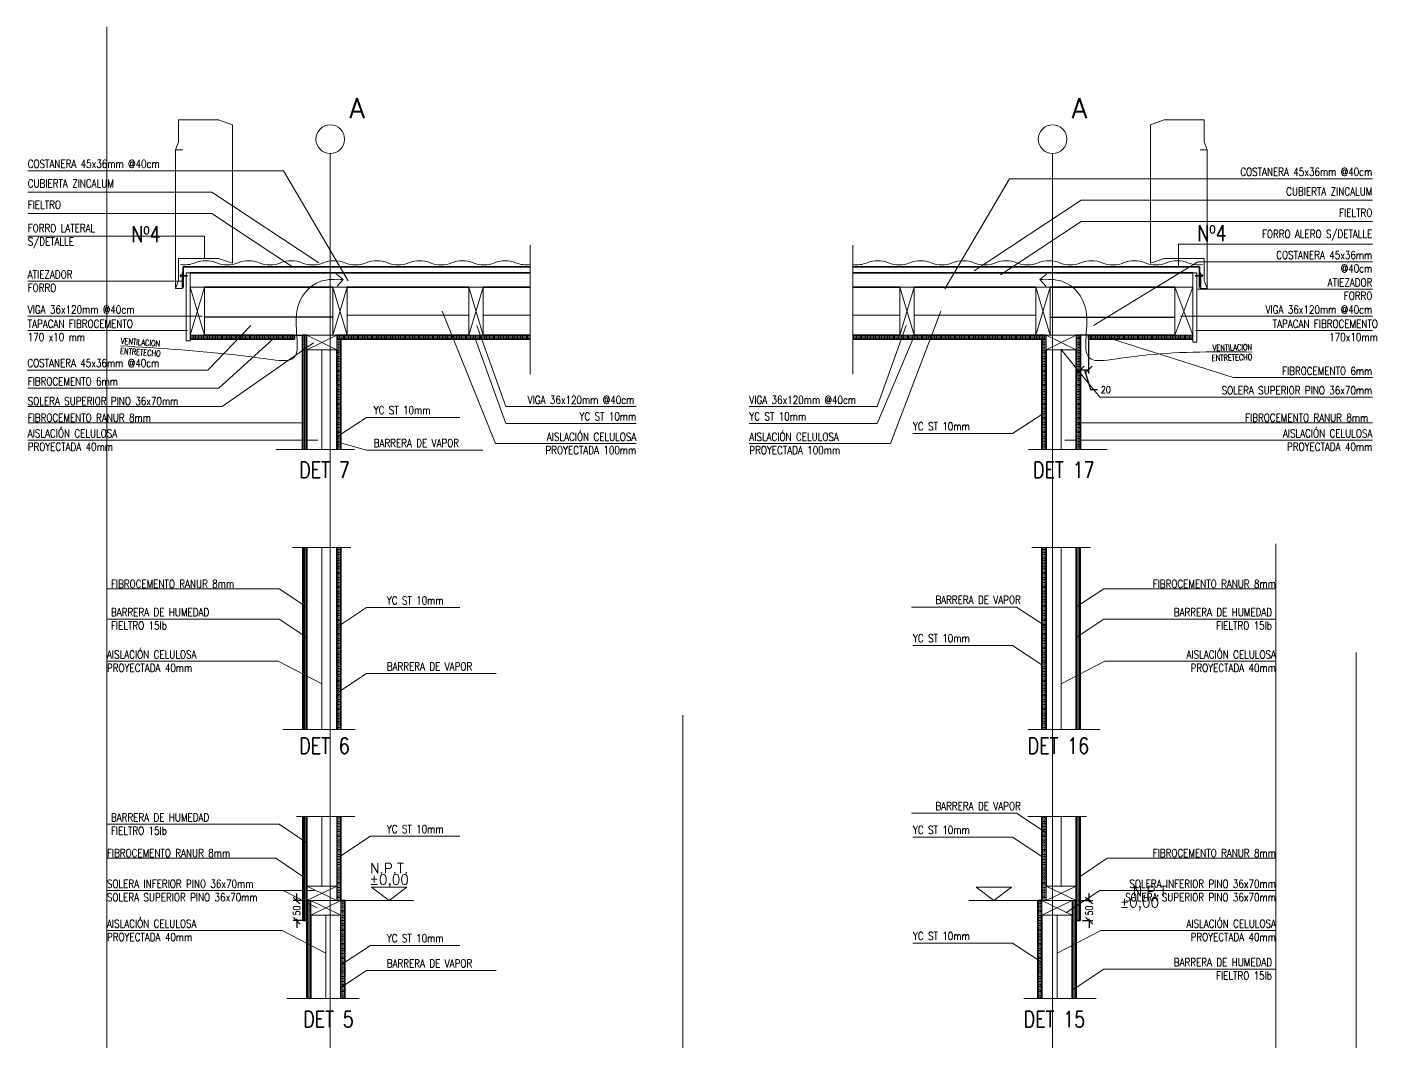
# Model space of a CAD drawing. Header units: metres. Extents: x -2 to 612, y -64 to 156.
# Drawn here: x 511.934 to 515.307, y 9.96 to 12.494 of the extents above; entities that cross this region are included whole.
import ezdxf
from ezdxf.enums import TextEntityAlignment as Align

# ---------------------------------------------------------------- set-up
doc = ezdxf.new("R2010")
doc.units = ezdxf.units.M
doc.header["$LTSCALE"] = 5
doc.header["$MEASUREMENT"] = 0
doc.linetypes.add('HIDDEN', pattern=[0.375, 0.25, -0.125])
doc.layers.get('0').update_dxf_attribs({"color": 30})
doc.layers.get('DEFPOINTS').update_dxf_attribs({"color": 210})
doc.layers.add('_AUX', color=210, linetype='Continuous', lineweight=18, plot=False)
for name, color, linetype, lineweight in [('A-ANNO-DIMS', 3, 'Continuous', 18), ('A-ANNO-SYMB', 3, 'Continuous', 18), ('A-ANNO-TEXT', 3, 'Continuous', 18), ('A-DETL-PATT', 8, 'Continuous', 18), ('A-ELEV-IDEN', 3, 'Continuous', 18), ('A-ELEV-MBE1', 7, 'Continuous', 35), ('A-ELEV-MBE2', 4, 'Continuous', 25), ('A-WALL-PATT', 8, 'Continuous', 18), ('A-WALL-STUD', 3, 'Continuous', 18)]:
    doc.layers.add(name, color=color, linetype=linetype, lineweight=lineweight)
doc.styles.add('E-ROMANS', font='romans.shx', dxfattribs={"width": 0.8})
doc.linetypes.add('BATTING', pattern='A,0.0001,-0.1,[134,ltypeshp.shx,S=0.1,R=0,X=-0.1,Y=0],-0.2,[134,ltypeshp.shx,S=0.1,R=180,X=0.1,Y=0],-0.1', length=0.4001)
doc.dimstyles.new('E-0010_TICK_18', dxfattribs={"dimscale": 0.001, "dimtxt": 18, "dimasz": 18, "dimexe": 9, "dimexo": 6, "dimgap": 9, "dimtad": 0, "dimdec": 0, "dimlfac": 1000, "dimzin": 0, "dimdsep": 46, "dimtxsty": 'E-ROMANS', "dimblk": 'OBLIQUE', "dimcen": 9, "dimclrd": 256, "dimclre": 256, "dimclrt": 256, "dimadec": 0, "dimazin": 0, "dimtfac": 1, "dimtdec": 0, "dimtmove": 1, "dimatfit": 3, "dimldrblk": 'OPEN90', "dimfxl": 1, "dimtfill": 1, "dimtolj": 1, "dimtzin": 0, "dimarcsym": 0})
pattern_1 = [(90, (-2e-13, 0), (-0.003175, 7e-19), [])]
pattern_2 = [(0, (-2e-13, 0), (0, 0.00635), []), (0, (-2e-13, 0.003175), (0, 0.00635), [0.003175, -0.0015875])]
pattern_3 = [(0, (2.196375, 0), (0, 0.00635), []), (0, (2.196375, 0.003175), (0, 0.00635), [0.003175, -0.0015875])]
pattern_4 = [(180, (1024.991518, -1e-14), (0, 0.00635), []), (180, (1024.991518, 0.003175), (0, 0.00635), [0.003175, -0.0015875])]

# ---------------------------------------------------------------- blocks, each defined once
blk = doc.blocks.new('_Oblique')
at = {"color": 0, "linetype": 'ByBlock', "lineweight": -2}
blk.add_line((-0.5, -0.5), (0.5, 0.5), dxfattribs=at)
blk = doc.blocks.new('*D1100')
at = {"layer": 'A-ANNO-DIMS', "lineweight": -2, "transparency": 16777216}
for p, q in [((514.5658, 11.718), (514.5658, 11.6287)), ((514.5858, 11.718), (514.5858, 11.6287)), ((514.5658, 11.6377), (514.5858, 11.6377)), ((514.5758, 11.6377), (514.5906, 11.5882)), ((514.5906, 11.5882), (514.6086, 11.5882))]:
    blk.add_line(p, q, dxfattribs=at)
at = {"layer": 'DEFPOINTS', "color": 0, "transparency": 16777216}
for p in [(514.5658, 11.724), (514.5858, 11.724), (514.5858, 11.6377)]:
    blk.add_point(p, dxfattribs=at)
at = {"layer": 'A-ANNO-DIMS', "lineweight": -2, "transparency": 16777216, "xscale": 0.018, "yscale": 0.018, "zscale": 0.018, "rotation": 180}
blk.add_blockref('_Oblique', (514.5658, 11.6377), dxfattribs=at)
at = {"layer": 'A-ANNO-DIMS', "lineweight": -2, "transparency": 16777216, "xscale": 0.018, "yscale": 0.018, "zscale": 0.018}
blk.add_blockref('_Oblique', (514.5858, 11.6377), dxfattribs=at)
at = {"layer": 'A-ANNO-DIMS', "transparency": 16777216, "insert": (514.6293, 11.5882), "char_height": 0.018, "attachment_point": 5, "style": 'E-ROMANS', "bg_fill": 3, "box_fill_scale": 1.25, "bg_fill_color": 256, "bg_fill_true_color": 13158600, "bg_fill_transparency": 0}
blk.add_mtext('\\A1;20', dxfattribs=at)
blk = doc.blocks.new('_Open90')
at = {"color": 0, "linetype": 'ByBlock', "lineweight": -2}
for p, q in [((0, 0), (-1, 0)), ((-0.5, 0.5), (0, 0)), ((0, 0), (-0.5, -0.5))]:
    blk.add_line(p, q, dxfattribs=at)
blk = doc.blocks.new('*D1115')
at = {"layer": 'A-ANNO-DIMS', "lineweight": -2, "transparency": 16777216}
for p, q in [((512.6077, 10.3113), (512.6077, 10.3293)), ((512.6271, 10.3113), (512.5987, 10.3113)), ((512.6077, 10.3113), (512.6077, 10.307)), ((512.6271, 10.2613), (512.5987, 10.2613)), ((512.6077, 10.2613), (512.6077, 10.2656)), ((512.6077, 10.2613), (512.6077, 10.2433))]:
    blk.add_line(p, q, dxfattribs=at)
at = {"layer": 'A-ANNO-DIMS', "lineweight": -2, "transparency": 16777216, "xscale": 0.018, "yscale": 0.018, "zscale": 0.018}
for p, rotation in [((512.6077, 10.3113), 270), ((512.6077, 10.2613), 90)]:
    blk.add_blockref('_Oblique', p, dxfattribs=dict(at, rotation=rotation))
at = {"layer": 'A-ANNO-DIMS', "transparency": 16777216, "insert": (512.6077, 10.2863), "char_height": 0.018, "attachment_point": 5, "rotation": 90, "style": 'E-ROMANS', "bg_fill": 3, "box_fill_scale": 1.25, "bg_fill_color": 256, "bg_fill_true_color": 13158600, "bg_fill_transparency": 0}
blk.add_mtext('\\A1;50', dxfattribs=at)
at = {"layer": 'DEFPOINTS', "color": 0, "transparency": 16777216}
for p in [(512.6331, 10.3113), (512.6077, 10.2613), (512.6331, 10.2613)]:
    blk.add_point(p, dxfattribs=at)
blk = doc.blocks.new('*D1117')
at = {"layer": 'A-ANNO-DIMS', "lineweight": -2, "transparency": 16777216}
for p, q in [((514.5877, 10.3113), (514.5877, 10.3293)), ((514.5608, 10.3113), (514.5967, 10.3113)), ((514.5877, 10.3113), (514.5877, 10.307)), ((514.5708, 10.2613), (514.5967, 10.2613)), ((514.5877, 10.2613), (514.5877, 10.2656)), ((514.5877, 10.2613), (514.5877, 10.2433))]:
    blk.add_line(p, q, dxfattribs=at)
at = {"layer": 'DEFPOINTS', "color": 0, "transparency": 16777216}
blk.add_point((514.5548, 10.3113), dxfattribs=at)
at = {"layer": 'A-ANNO-DIMS', "lineweight": -2, "transparency": 16777216, "xscale": 0.018, "yscale": 0.018, "zscale": 0.018}
for p, rotation in [((514.5877, 10.3113), 270), ((514.5877, 10.2613), 90)]:
    blk.add_blockref('_Oblique', p, dxfattribs=dict(at, rotation=rotation))
at = {"layer": 'A-ANNO-DIMS', "transparency": 16777216, "insert": (514.5877, 10.2863), "char_height": 0.018, "attachment_point": 5, "rotation": 90, "style": 'E-ROMANS', "bg_fill": 3, "box_fill_scale": 1.25, "bg_fill_color": 256, "bg_fill_true_color": 13158600, "bg_fill_transparency": 0}
blk.add_mtext('\\A1;50', dxfattribs=at)
at = {"layer": 'DEFPOINTS', "color": 0, "transparency": 16777216}
for p in [(514.5877, 10.3113), (514.5648, 10.2613)]:
    blk.add_point(p, dxfattribs=at)

msp = doc.modelspace()

# ---------------------------------------------------------------- hatches: boundary and pattern name
at = {"layer": 'A-DETL-PATT'}
h = msp.add_hatch(dxfattribs=at)
h.set_pattern_fill('BRASS', color=256, scale=0.001, angle=90, style=0)
h.set_pattern_definition([(90, (1024.991518, -1e-14), (0.00635, 1e-17), []), (90, (1024.994693, -1e-14), (0.00635, 1e-17), [0.003175, -0.0015875])])
h.paths.add_polyline_path([(512.60211, 11.714), (512.34116, 11.714), (512.34116, 11.724), (512.60211, 11.724)])
h = msp.add_hatch(dxfattribs=at)
h.set_pattern_fill('ANSI31', color=256, scale=0.001, angle=45, style=0)
h.set_pattern_definition(pattern_1)
h.paths.add_polyline_path([(512.62211, 11.724), (512.63311, 11.724), (512.63311, 11.674), (512.63311, 11.63566), (512.62211, 11.62338)])
h.paths.add_polyline_path([(512.62211, 11.62338), (512.63311, 11.63566), (512.63311, 11.624), (512.63311, 11.46216), (512.62211, 11.46216)])
h.paths.add_polyline_path([(512.62211, 11.46216), (512.63311, 11.46216), (512.63311, 11.439), (512.62211, 11.439)])
h = msp.add_hatch(dxfattribs=at)
h.set_pattern_fill('BRASS', color=256, scale=0.001, angle=90, style=0)
h.set_pattern_definition([(90, (1024.991518, -1e-14), (0.00635, 4e-19), []), (90, (1024.994693, -1e-14), (0.00635, 4e-19), [0.003175, -0.0015875])])
h.paths.add_polyline_path([(512.70811, 11.719), (512.70811, 11.724), (513.06737, 11.724), (513.07094, 11.714), (512.70811, 11.714)])
h.paths.add_polyline_path([(513.06737, 11.724), (513.08251, 11.724), (513.08608, 11.714), (513.07094, 11.714)])
h.paths.add_polyline_path([(513.08251, 11.724), (513.19061, 11.724), (513.19061, 11.714), (513.08608, 11.714)])
h = msp.add_hatch(dxfattribs=at)
h.set_pattern_fill('BRASS', color=256, scale=0.001, style=0)
h.set_pattern_definition(pattern_4)
h.paths.add_polyline_path([(512.70811, 11.624), (512.70811, 11.674), (512.70811, 11.714), (512.71811, 11.714), (512.71811, 11.439), (512.70811, 11.439)])
h = msp.add_hatch(dxfattribs=at)
h.set_pattern_fill('BRASS', color=256, scale=0.001, angle=90, style=0)
h.set_pattern_definition([(90, (2.196375, 0), (-0.00635, 4e-19), []), (90, (2.1932, 0), (-0.00635, 4e-19), [0.003175, -0.0015875])])
h.paths.add_polyline_path([(514.47978, 11.719), (514.47978, 11.724), (514.12052, 11.724), (514.11695, 11.714), (514.47978, 11.714)])
h.paths.add_polyline_path([(514.12052, 11.724), (514.10538, 11.724), (514.10182, 11.714), (514.11695, 11.714)])
h.paths.add_polyline_path([(514.10538, 11.724), (513.99728, 11.724), (513.99728, 11.714), (514.10182, 11.714)])
h = msp.add_hatch(dxfattribs=at)
h.set_pattern_fill('BRASS', color=256, scale=0.001, style=0)
h.set_pattern_definition(pattern_3)
h.paths.add_polyline_path([(514.47978, 11.624), (514.47978, 11.674), (514.47978, 11.714), (514.46978, 11.714), (514.46978, 11.439), (514.47978, 11.439)])
h = msp.add_hatch(dxfattribs=at)
h.set_pattern_fill('BRASS', color=256, scale=0.001, style=0)
h.set_pattern_definition([(360, (2.196375, 0), (1e-17, 0.00635), []), (360, (2.196375, 0.003175), (1e-17, 0.00635), [0.003175, -0.0015875])])
h.paths.add_polyline_path([(514.56578, 11.724), (514.55478, 11.724), (514.55478, 11.674), (514.55478, 11.63566), (514.56578, 11.62338)])
h.paths.add_polyline_path([(514.56578, 11.62338), (514.55478, 11.63566), (514.55478, 11.624), (514.55478, 11.46216), (514.56578, 11.46216)])
h.paths.add_polyline_path([(514.56578, 11.46216), (514.55478, 11.46216), (514.55478, 11.439), (514.56578, 11.439)])
h = msp.add_hatch(dxfattribs=at)
h.set_pattern_fill('BRASS', color=256, scale=0.001, angle=90, style=0)
h.set_pattern_definition([(90, (2.196375, 0), (-0.00635, 1e-17), []), (90, (2.1932, 0), (-0.00635, 1e-17), [0.003175, -0.0015875])])
h.paths.add_polyline_path([(514.58578, 11.714), (514.84673, 11.714), (514.84673, 11.724), (514.58578, 11.724)])
h = msp.add_hatch(dxfattribs=at)
h.set_pattern_fill('ANSI31', color=256, scale=0.001, angle=45, style=0)
h.set_pattern_definition(pattern_1)
h.paths.add_polyline_path([(512.62311, 11.19388), (512.63311, 11.19388), (512.63311, 10.73888), (512.62311, 10.73888)])
h = msp.add_hatch(dxfattribs=at)
h.set_pattern_fill('BRASS', color=256, scale=0.001, style=0)
h.set_pattern_definition(pattern_4)
h.paths.add_polyline_path([(512.70811, 11.19388), (512.71811, 11.19388), (512.71811, 10.73888), (512.70811, 10.73888)])
h = msp.add_hatch(dxfattribs=at)
h.set_pattern_fill('BRASS', color=256, scale=0.001, style=0)
h.set_pattern_definition(pattern_3)
h.paths.add_polyline_path([(514.47978, 11.19388), (514.46978, 11.19388), (514.46978, 10.73888), (514.47978, 10.73888)])
h = msp.add_hatch(dxfattribs=at)
h.set_pattern_fill('ANSI31', color=256, scale=0.001, angle=45, style=0)
h.set_pattern_definition(pattern_1)
h.paths.add_polyline_path([(514.56478, 11.19388), (514.55478, 11.19388), (514.55478, 10.73888), (514.56478, 10.73888)])
h = msp.add_hatch(dxfattribs=at)
h.set_pattern_fill('ANSI31', color=256, scale=0.001, angle=45, style=0)
h.set_pattern_definition(pattern_1)
h.paths.add_polyline_path([(512.63311, 10.3113), (512.64311, 10.3113), (512.64311, 10.2613), (512.64311, 10.0663), (512.63311, 10.0663)])
h.paths.add_polyline_path([(512.62311, 10.5213), (512.63311, 10.5213), (512.63311, 10.2613), (512.62311, 10.2613)])
h = msp.add_hatch(dxfattribs=at)
h.set_pattern_fill('BRASS', color=256, scale=0.001, style=0)
h.set_pattern_definition(pattern_2)
h.paths.add_polyline_path([(512.71811, 10.5213), (512.70811, 10.5213), (512.70811, 10.3473), (512.70811, 10.3473), (512.70811, 10.3113), (512.71811, 10.3113)])
h = msp.add_hatch(dxfattribs=at)
h.set_pattern_fill('BRASS', color=256, scale=0.001, style=0)
h.set_pattern_definition(pattern_2)
h.paths.add_polyline_path([(514.47978, 10.5213), (514.46978, 10.5213), (514.46978, 10.3113), (514.47978, 10.3113), (514.47978, 10.3473)])
h = msp.add_hatch(dxfattribs=at)
h.set_pattern_fill('ANSI31', color=256, scale=0.001, angle=45, style=0)
h.set_pattern_definition(pattern_1)
h.paths.add_polyline_path([(514.56478, 10.5213), (514.55478, 10.5213), (514.55478, 10.2613), (514.56478, 10.2613)])
h = msp.add_hatch(dxfattribs=at)
h.set_pattern_fill('BRASS', color=256, scale=0.001, style=0)
h.set_pattern_definition(pattern_2)
h.paths.add_polyline_path([(512.72811, 10.3113), (512.71811, 10.3113), (512.71811, 10.2753), (512.71811, 10.0663), (512.72811, 10.0663)])
h = msp.add_hatch(dxfattribs=at)
h.set_pattern_fill('BRASS', color=256, scale=0.001, style=0)
h.set_pattern_definition(pattern_2)
h.paths.add_polyline_path([(514.46978, 10.2753), (514.46978, 10.3113), (514.45978, 10.3113), (514.45978, 10.0663), (514.46978, 10.0663)])
h = msp.add_hatch(dxfattribs=at)
h.set_pattern_fill('ANSI31', color=256, scale=0.001, angle=45, style=0)
h.set_pattern_definition(pattern_1)
h.paths.add_polyline_path([(514.55478, 10.3113), (514.54478, 10.3113), (514.54478, 10.2753), (514.54478, 10.0663), (514.55478, 10.0663)])

# ---------------------------------------------------------------- linework, layer by layer
at = {"layer": '_AUX'}
for p, q in [((512.75352, 10.73888), (512.5729, 10.73888)), ((514.43437, 10.73888), (514.61499, 10.73888)), ((512.76352, 10.0663), (512.5829, 10.0663)), ((514.42437, 10.0663), (514.60499, 10.0663))]:
    msp.add_line(p, q, dxfattribs=at)
for points in [[(512.13359, 7.01309), (512.13359, 12.49443)], [(513.19061, 11.62677), (513.19061, 11.94902)], [(513.99728, 11.62677), (513.99728, 11.94902)], [(512.75183, 11.439), (512.55518, 11.439)], [(514.43607, 11.439), (514.63271, 11.439)], [(515.05431, 7.0565), (515.05431, 11.20285)], [(512.74315, 11.19388), (512.59721, 11.19388)], [(514.44474, 11.19388), (514.59068, 11.19388)], [(515.25431, 7.0565), (515.25431, 10.93098)], [(512.75315, 10.5213), (512.60721, 10.5213)], [(512.70811, 10.3473), (512.70811, 10.5213)], [(514.43474, 10.5213), (514.58068, 10.5213)]]:
    msp.add_lwpolyline(points, dxfattribs=at)
at = {"layer": 'A-ANNO-SYMB', "ltscale": 10}
for p, q in [((512.6916, 12.17834), (512.6916, 7.18016)), ((514.49627, 12.17834), (514.49627, 7.18016)), ((513.57273, 10.77442), (513.57273, 7.18016))]:
    msp.add_line(p, q, dxfattribs=at)
at = {"layer": 'A-ANNO-SYMB'}
for points in [[(512.44732, 12.25013), (512.44732, 12.25013), (512.41266, 12.2625), (512.31266, 12.2625), (512.31266, 12.2075), (512.30515, 12.1875), (512.32266, 12.1875)], [(514.74057, 12.25013), (514.74057, 12.25013), (514.77523, 12.2625), (514.87523, 12.2625), (514.87523, 12.2075), (514.88274, 12.1875), (514.86523, 12.1875)], [(512.44732, 11.90396), (512.44732, 11.90396), (512.41266, 11.91632), (512.31266, 11.91632), (512.31266, 11.86132), (512.30515, 11.84132), (512.32266, 11.84132)], [(514.74057, 11.90396), (514.74057, 11.90396), (514.77523, 11.91632), (514.87523, 11.91632), (514.87523, 11.86132), (514.88274, 11.84132), (514.86523, 11.84132)], [(512.32161, 11.88), (512.32161, 11.84362)], [(512.34116, 11.71001), (512.34116, 11.88), (512.33117, 11.88), (512.33117, 11.71001), (512.34116, 11.71001)], [(514.84673, 11.707), (514.84673, 11.88), (514.85673, 11.88), (514.85673, 11.707), (514.84673, 11.707)], [(514.86628, 11.88), (514.86628, 11.84362)], [(512.32266, 11.84132), (512.32266, 11.85384)], [(512.37716, 11.844), (512.34116, 11.724)], [(512.37716, 11.724), (512.34116, 11.844)], [(512.73361, 11.844), (512.69761, 11.724)], [(512.73361, 11.724), (512.69761, 11.844)], [(513.07361, 11.844), (513.03761, 11.724)], [(513.07361, 11.724), (513.03761, 11.844)], [(514.15028, 11.724), (514.15028, 11.844), (514.11428, 11.844), (514.11428, 11.724), (514.15028, 11.724)], [(514.11428, 11.724), (514.15028, 11.844)], [(514.11428, 11.844), (514.15028, 11.724)], [(514.49028, 11.724), (514.49028, 11.844), (514.45428, 11.844), (514.45428, 11.724), (514.49028, 11.724)], [(514.45428, 11.724), (514.49028, 11.844)], [(514.45428, 11.844), (514.49028, 11.724)], [(514.84672, 11.724), (514.84672, 11.844), (514.80172, 11.844), (514.80172, 11.724), (514.84673, 11.724)], [(514.80172, 11.724), (514.84672, 11.844)], [(514.80172, 11.844), (514.84672, 11.724)], [(514.86523, 11.84132), (514.86523, 11.85384)], [(512.88266, 10.34527), (512.79464, 10.34527)], [(512.88266, 10.34527), (512.83865, 10.3113), (512.79464, 10.34527)], [(514.30523, 10.34527), (514.39325, 10.34527)], [(514.30523, 10.34527), (514.34924, 10.3113), (514.39325, 10.34527)]]:
    msp.add_lwpolyline(points, dxfattribs=at)
for points in [[(512.34116, 11.844), (512.37716, 11.844), (512.37716, 11.724), (512.34116, 11.724)], [(512.69761, 11.844), (512.73361, 11.844), (512.73361, 11.724), (512.69761, 11.724)], [(513.03761, 11.844), (513.07361, 11.844), (513.07361, 11.724), (513.03761, 11.724)]]:
    msp.add_lwpolyline(points, close=True, dxfattribs=at)
for centre in [(512.6916, 12.2141), (514.49627, 12.2141)]:
    msp.add_circle(centre, 0.03576, dxfattribs=at)
for centre, start, end in [((512.38053, 11.83696), 68.58135, 111.41865), ((512.48738, 11.83696), 68.58135, 111.41865), ((512.59423, 11.83696), 68.58135, 111.41865), ((512.70108, 11.83696), 68.58135, 111.41865), ((512.80792, 11.83696), 68.58135, 111.41865), ((512.91477, 11.83696), 68.58135, 111.41865), ((513.02162, 11.83696), 68.58135, 111.41865), ((513.12847, 11.83696), 68.58135, 111.41865), ((514.05942, 11.83696), 68.58135, 111.41865), ((514.16627, 11.83696), 68.58135, 111.41865), ((514.27312, 11.83696), 68.58135, 111.41865), ((514.37997, 11.83696), 68.58135, 111.41865), ((514.48682, 11.83696), 68.58135, 111.41865), ((514.59367, 11.83696), 68.58135, 111.41865), ((514.70051, 11.83696), 68.58135, 111.41865), ((514.80736, 11.83696), 68.58135, 111.41865), ((512.32711, 11.97315), 262.14217, 291.41865), ((512.43395, 11.97315), 248.58135, 291.41865), ((512.5408, 11.97315), 248.58135, 291.41865), ((512.64765, 11.97315), 248.58135, 291.41865), ((512.7545, 11.97315), 248.58135, 291.41865), ((512.86135, 11.97315), 248.58135, 291.41865), ((512.9682, 11.97315), 248.58135, 291.41865), ((513.07505, 11.97315), 248.58135, 291.41865), ((513.18189, 11.97315), 248.58135, 276.84276), ((514.006, 11.97315), 263.15724, 291.41865), ((514.11285, 11.97315), 248.58135, 291.41865), ((514.2197, 11.97315), 248.58135, 291.41865), ((514.32654, 11.97315), 248.58135, 291.41865), ((514.43339, 11.97315), 248.58135, 291.41865), ((514.54024, 11.97315), 248.58135, 291.41865), ((514.64709, 11.97315), 248.58135, 291.41865), ((514.75394, 11.97315), 248.58135, 291.41865), ((514.86079, 11.97315), 248.58135, 277.85783)]:
    msp.add_arc(centre, 0.07315, start, end, dxfattribs=at)
at = {"layer": 'A-ANNO-TEXT'}
for p, q in [((512.57506, 12.13459), (512.73587, 11.86022)), ((514.38821, 12.11459), (514.2274, 11.84022)), ((512.39582, 12.08132), (512.66261, 11.90474)), ((514.56745, 12.06132), (514.30066, 11.88474)), ((512.39582, 12.02806), (512.59685, 11.895)), ((514.56745, 12.00806), (514.36643, 11.875)), ((513.10461, 11.45361), (512.97076, 11.78464)), ((514.09116, 11.45361), (514.21714, 11.78464)), ((513.12989, 11.54621), (513.0578, 11.74828)), ((514.05801, 11.54621), (514.1301, 11.74828)), ((512.41289, 11.59225), (512.548, 11.714)), ((512.42176, 11.5462), (512.64955, 11.70549)), ((513.12989, 11.50352), (513.05394, 11.71639)), ((514.05801, 11.50352), (514.14822, 11.71639)), ((514.9478, 11.61831), (514.64593, 11.714)), ((514.61403, 11.56951), (514.51651, 11.68932)), ((512.78201, 11.51893), (512.71221, 11.47289)), ((514.39589, 11.47858), (514.46978, 11.52625)), ((512.78201, 11.4368), (512.70811, 11.45766)), ((512.56357, 11.09031), (512.63337, 11.04427)), ((514.62432, 11.09031), (514.55452, 11.04427)), ((512.78201, 11.04341), (512.71221, 10.99737)), ((514.40589, 11.04495), (514.47978, 10.99621)), ((512.56357, 11.01466), (512.63337, 10.96862)), ((514.62458, 11.01466), (514.55478, 10.96862)), ((514.39589, 10.94912), (514.46978, 10.90038)), ((512.56114, 10.90957), (512.67061, 10.85327)), ((514.62675, 10.90957), (514.51728, 10.85327)), ((512.78201, 10.87853), (512.70811, 10.82979)), ((514.40589, 10.52964), (514.47978, 10.4809)), ((512.56357, 10.50198), (512.63337, 10.45594)), ((512.79201, 10.4722), (512.71269, 10.41988)), ((514.39589, 10.46998), (514.46978, 10.42124)), ((512.55556, 10.41773), (512.62311, 10.37169)), ((514.63233, 10.41773), (514.56478, 10.37169)), ((512.57387, 10.33671), (512.65878, 10.29319)), ((514.61403, 10.33671), (514.52911, 10.28051)), ((512.57114, 10.23699), (512.6785, 10.18069)), ((514.61675, 10.23699), (514.50939, 10.18069)), ((512.79201, 10.19946), (512.72221, 10.15342)), ((514.39589, 10.20494), (514.46568, 10.15891)), ((512.78201, 10.13654), (512.71811, 10.0944)), ((514.62458, 10.13982), (514.54478, 10.08719))]:
    msp.add_line(p, q, dxfattribs=at)
for points in [[(511.93563, 12.13459), (512.57506, 12.13459)], [(515.29515, 12.11459), (514.38821, 12.11459)], [(511.93563, 12.08132), (512.39582, 12.08132)], [(515.29515, 12.06132), (514.56745, 12.06132)], [(511.93563, 12.02806), (512.39582, 12.02806)], [(515.29515, 12.00806), (514.56745, 12.00806)], [(511.93563, 11.97165), (512.37701, 11.97165)], [(512.37701, 11.97165), (512.37701, 11.91632)], [(515.29515, 11.95165), (514.81088, 11.95165)], [(514.81088, 11.95165), (514.81088, 11.89632)], [(514.85913, 11.90791), (514.59832, 11.74878)], [(515.29515, 11.90791), (514.85913, 11.90791)], [(511.93563, 11.85923), (512.32161, 11.85923)], [(515.29515, 11.83923), (514.85673, 11.83923)], [(511.93563, 11.77186), (512.37176, 11.77186)], [(515.29515, 11.77186), (514.81614, 11.77186)], [(512.38536, 11.63655), (512.49298, 11.74878)], [(511.93563, 11.73614), (512.33486, 11.73614)], [(515.29515, 11.73614), (514.85304, 11.73614)], [(511.93384, 11.63655), (512.38536, 11.63655)], [(515.29515, 11.61831), (514.9478, 11.61831)], [(511.93563, 11.59225), (512.41289, 11.59225)], [(515.29515, 11.56951), (514.61403, 11.56951)], [(511.93563, 11.5462), (512.42176, 11.5462)], [(513.45616, 11.54621), (513.12989, 11.54621)], [(513.73856, 11.54621), (514.05801, 11.54621)], [(511.93563, 11.50563), (512.62833, 11.50563)], [(513.0154, 11.51893), (512.78201, 11.51893)], [(513.45616, 11.50352), (513.12989, 11.50352)], [(513.73856, 11.50352), (514.05801, 11.50352)], [(515.29515, 11.50563), (514.55956, 11.50563)], [(514.14738, 11.47858), (514.39589, 11.47858)], [(511.93563, 11.46216), (512.66088, 11.46216)], [(513.07298, 11.4368), (512.78201, 11.4368)], [(513.45616, 11.45361), (513.10461, 11.45361)], [(513.73856, 11.45361), (514.09116, 11.45361)], [(515.29515, 11.46216), (514.52701, 11.46216)], [(512.13359, 11.09031), (512.56357, 11.09031)], [(515.05431, 11.09031), (514.62432, 11.09031)], [(513.0154, 11.04341), (512.78201, 11.04341)], [(514.14385, 11.04495), (514.40589, 11.04495)], [(512.13359, 11.01466), (512.56357, 11.01466)], [(515.05457, 11.01466), (514.62458, 11.01466)], [(514.14738, 10.94912), (514.39589, 10.94912)], [(512.13359, 10.90957), (512.56114, 10.90957)], [(515.05431, 10.90957), (514.62675, 10.90957)], [(513.10571, 10.87853), (512.78201, 10.87853)], [(514.14385, 10.52964), (514.40589, 10.52964)], [(512.13359, 10.50198), (512.56357, 10.50198)], [(513.0154, 10.4722), (512.79201, 10.4722)], [(514.14738, 10.46998), (514.39589, 10.46998)], [(512.13359, 10.41773), (512.55556, 10.41773)], [(515.05431, 10.41773), (514.63233, 10.41773)], [(512.13359, 10.33671), (512.57387, 10.33671)], [(512.57387, 10.33671), (512.65223, 10.33671)], [(515.05431, 10.33671), (514.61403, 10.33671)], [(512.13359, 10.23699), (512.57114, 10.23699)], [(515.05431, 10.23699), (514.61675, 10.23699)], [(513.0154, 10.19946), (512.79201, 10.19946)], [(514.14738, 10.20494), (514.39589, 10.20494)], [(513.10571, 10.13654), (512.78201, 10.13654)], [(515.05457, 10.13982), (514.62458, 10.13982)]]:
    msp.add_lwpolyline(points, dxfattribs=at)
at = {"layer": 'A-ELEV-IDEN'}
for p, q in [((512.44732, 11.90396), (512.44732, 12.25013)), ((514.74057, 11.90396), (514.74057, 12.25013)), ((512.30515, 12.1875), (512.30515, 11.84132)), ((514.88274, 12.1875), (514.88274, 11.84132))]:
    msp.add_line(p, q, dxfattribs=at)
at = {"layer": 'A-ELEV-IDEN', "ltscale": 10}
for points in [[(512.70677, 11.87713), (512.72348, 11.8636), (512.70866, 11.84715)], [(514.48113, 11.87713), (514.46442, 11.8636), (514.47923, 11.84715)], [(512.72811, 10.3113), (512.9005, 10.3113)], [(514.45978, 10.3113), (514.28739, 10.3113)]]:
    msp.add_lwpolyline(points, dxfattribs=at)
for points in [[(512.53673, 11.66449), (512.59645, 11.66512), (512.60805, 11.78454), (512.66838, 11.85896), (512.72348, 11.8636)], [(514.65116, 11.66449), (514.59144, 11.66512), (514.57984, 11.78454), (514.51952, 11.85896), (514.46442, 11.8636)], [(512.53673, 11.66449), (512.45443, 11.67485), (512.16752, 11.6977)], [(514.65116, 11.66449), (514.73347, 11.67485), (514.99482, 11.68219)]]:
    msp.add_spline(points, degree=3, dxfattribs=at)
at = {"layer": 'A-ELEV-MBE1', "linetype": 'HIDDEN', "ltscale": 10}
for p, q in [((512.32429, 11.895), (513.19061, 11.895)), ((514.8636, 11.895), (513.99728, 11.895))]:
    msp.add_line(p, q, dxfattribs=at)
at = {"layer": 'A-ELEV-MBE1'}
for p, q in [((513.19061, 11.88), (512.34117, 11.88)), ((513.99728, 11.88), (514.84673, 11.88)), ((512.69761, 11.844), (512.37716, 11.844)), ((512.73361, 11.844), (513.03761, 11.844)), ((513.07361, 11.844), (513.19061, 11.844)), ((514.11428, 11.844), (513.99728, 11.844)), ((514.45428, 11.844), (514.15028, 11.844)), ((514.49028, 11.844), (514.80172, 11.844)), ((512.60211, 11.714), (512.60211, 11.724)), ((512.62211, 11.724), (512.63311, 11.724)), ((514.56578, 11.724), (514.55478, 11.724)), ((514.58578, 11.714), (514.58578, 11.724)), ((512.72811, 10.3113), (512.71811, 10.3113)), ((514.45978, 10.3113), (514.46978, 10.3113))]:
    msp.add_line(p, q, dxfattribs=at)
for points in [[(512.31912, 11.87507), (512.31912, 11.87071)], [(512.33516, 11.87289), (512.31912, 11.87289)], [(514.85274, 11.87289), (514.86877, 11.87289)], [(514.86877, 11.87507), (514.86877, 11.87071)], [(512.60211, 11.714), (512.34117, 11.714)], [(512.60211, 11.724), (512.37716, 11.724)], [(512.62211, 11.439), (512.62211, 11.724)], [(512.70811, 11.724), (513.03761, 11.724)], [(512.70811, 11.714), (513.19061, 11.714)], [(512.71811, 11.439), (512.71811, 11.714)], [(513.07361, 11.724), (513.19061, 11.724)], [(514.11428, 11.724), (513.99728, 11.724)], [(514.47978, 11.714), (513.99728, 11.714)], [(514.47978, 11.724), (514.15028, 11.724)], [(514.46978, 11.439), (514.46978, 11.714)], [(514.56578, 11.439), (514.56578, 11.724)], [(514.58578, 11.724), (514.80172, 11.724)], [(514.58578, 11.714), (514.84673, 11.714)], [(512.63311, 11.688), (512.63311, 11.439)], [(512.70811, 11.688), (512.70811, 11.439)], [(514.47978, 11.688), (514.47978, 11.439)], [(514.55478, 11.688), (514.55478, 11.439)], [(512.62311, 10.73888), (512.62311, 11.19388)], [(512.63311, 11.19388), (512.63311, 10.73888)], [(512.70811, 11.19388), (512.70811, 10.73888)], [(512.71811, 10.73888), (512.71811, 11.19388)], [(514.46978, 10.73888), (514.46978, 11.19388)], [(514.47978, 11.19388), (514.47978, 10.73888)], [(514.55478, 11.19388), (514.55478, 10.73888)], [(514.56478, 10.73888), (514.56478, 11.19388)], [(512.63311, 10.5213), (512.63311, 10.2613), (512.62311, 10.2613), (512.62311, 10.5213)], [(512.71811, 10.3113), (512.71811, 10.5213)], [(514.46978, 10.3113), (514.46978, 10.5213)], [(514.47978, 10.3473), (514.47978, 10.5213)], [(514.55478, 10.5213), (514.55478, 10.2613), (514.56478, 10.2613), (514.56478, 10.5213)], [(512.63311, 10.0663), (512.63311, 10.3113)], [(512.72811, 10.0663), (512.72811, 10.3113)], [(514.45978, 10.0663), (514.45978, 10.3113)], [(514.55478, 10.0663), (514.55478, 10.3113)], [(512.64311, 10.2753), (512.64311, 10.0663)], [(512.71811, 10.2753), (512.71811, 10.0663)], [(514.46978, 10.2753), (514.46978, 10.0663)], [(514.54478, 10.2753), (514.54478, 10.0663)]]:
    msp.add_lwpolyline(points, dxfattribs=at)
at = {"layer": 'A-ELEV-MBE1', "linetype": 'HIDDEN', "ltscale": 10}
for points in [[(512.32429, 11.895), (512.32429, 11.84317)], [(514.8636, 11.895), (514.8636, 11.84317)]]:
    msp.add_lwpolyline(points, dxfattribs=at)
at = {"layer": 'A-ELEV-MBE1'}
for centre, start, end in [((512.31912, 11.87289), 90, 270), ((514.86877, 11.87289), 270, 90)]:
    msp.add_arc(centre, 0.00218, start, end, dxfattribs=at)
at = {"layer": 'A-ELEV-MBE2'}
for p, q in [((512.60211, 11.724), (512.62211, 11.724)), ((514.58578, 11.724), (514.56578, 11.724))]:
    msp.add_line(p, q, dxfattribs=at)
for points in [[(512.69761, 11.769), (512.37716, 11.769)], [(514.49028, 11.769), (514.80172, 11.769)]]:
    msp.add_lwpolyline(points, dxfattribs=at)
at = {"layer": 'A-WALL-PATT', "linetype": 'BATTING', "ltscale": 10}
for points in [[(513.03761, 11.77401), (512.73361, 11.774)], [(513.19061, 11.774), (513.07361, 11.774)], [(513.99728, 11.774), (514.11428, 11.774)], [(514.15028, 11.77401), (514.45428, 11.774)]]:
    msp.add_lwpolyline(points, dxfattribs=at)
at = {"layer": 'A-WALL-PATT', "ltscale": 10}
for points in [[(512.67061, 11.439), (512.67061, 11.688)], [(514.51728, 11.439), (514.51728, 11.688)], [(512.67061, 10.73888), (512.67061, 11.19388)], [(514.51728, 10.73888), (514.51729, 11.19388)], [(512.67061, 10.3473), (512.67061, 10.5213)], [(514.51728, 10.3473), (514.51728, 10.5213)], [(512.68061, 10.0663), (512.68061, 10.2753)], [(514.50728, 10.0663), (514.50728, 10.2753)]]:
    msp.add_lwpolyline(points, dxfattribs=at)
at = {"layer": 'A-WALL-STUD'}
for p, q in [((512.70811, 11.724), (512.63311, 11.688)), ((512.63311, 11.724), (512.70811, 11.688))]:
    msp.add_line(p, q, dxfattribs=at)
msp.add_lwpolyline([(512.70811, 11.724), (512.70811, 11.688), (512.63311, 11.688), (512.63311, 11.724), (512.70811, 11.724)], dxfattribs=at)

# ---------------------------------------------------------------- texts
at = {"layer": 'A-ANNO-TEXT', "style": 'E-ROMANS'}
for s, insert, char_height, attachment_point in [('\\A1;COSTANERA 45x36mm @40cm', (511.93563, 12.15252), 0.02, 4), ('CUBIERTA ZINCALUM', (511.93563, 12.1035), 0.02, 4), ('\\A1;COSTANERA 45x36mm @40cm', (515.29515, 12.13252), 0.02, 6), ('CUBIERTA ZINCALUM', (515.29515, 12.0835), 0.02, 6), ('FIELTRO', (511.93563, 12.05024), 0.02, 4), ('FIELTRO', (515.29515, 12.03024), 0.02, 6), ('FORRO LATERAL\\PS/DETALLE', (511.93563, 11.97165), 0.02, 4), ('Nº4', (512.231, 11.9965), 0.04, 2), ('Nº4', (514.89433, 11.99911), 0.04, 2), ('FORRO ALERO S/DETALLE', (515.29515, 11.97383), 0.02, 6), ('\\A1;COSTANERA 45x36mm \\P@40cm', (515.29515, 11.90791), 0.02, 6), ('ATIEZADOR\\PFORRO', (511.93563, 11.85923), 0.02, 4), ('ATIEZADOR\\PFORRO', (515.29515, 11.83923), 0.02, 6), ('VIGA 36x120mm @40cm', (511.93563, 11.7883), 0.02, 4), ('VIGA 36x120mm @40cm', (515.29515, 11.78825), 0.02, 6), ('\\A1;TAPACAN FIBROCEMENTO \\P170 x10 mm ', (511.93563, 11.73614), 0.02, 4), ('\\A1;TAPACAN FIBROCEMENTO \\P170x10mm', (515.30883, 11.73614), 0.02, 6), ('\\A1;COSTANERA 45x36mm @40cm', (511.93475, 11.65448), 0.02, 4), ('FIBROCEMENTO 6mm', (515.29515, 11.63483), 0.02, 6), ('FIBROCEMENTO 6mm', (511.93563, 11.60877), 0.02, 4), ('SOLERA SUPERIOR PINO 36x70mm', (511.93563, 11.55953), 0.02, 4), ('VIGA 36x120mm @40cm', (513.45141, 11.56265), 0.02, 6), ('VIGA 36x120mm @40cm', (513.73856, 11.56265), 0.02, 4), ('SOLERA SUPERIOR PINO 36x70mm', (515.29515, 11.58648), 0.02, 6), ('\\A1;YC ST 10mm', (512.80009, 11.53686), 0.02, 4), ('FIBROCEMENTO RANUR 8mm', (511.93563, 11.51794), 0.02, 4), ('\\A1;YC ST 10mm', (513.45616, 11.52145), 0.02, 6), ('\\A1;YC ST 10mm', (513.73856, 11.52145), 0.02, 4), ('\\A1;YC ST 10mm', (514.14738, 11.49651), 0.02, 4), ('FIBROCEMENTO RANUR 8mm', (515.28515, 11.51794), 0.02, 6), ('AISLACIÓN CELULOSA\\PPROYECTADA 40mm', (511.93563, 11.46216), 0.02, 4), ('AISLACIÓN CELULOSA\\PPROYECTADA 100mm', (513.45616, 11.45361), 0.02, 6), ('AISLACIÓN CELULOSA\\PPROYECTADA 100mm', (513.73856, 11.45361), 0.02, 4), ('AISLACIÓN CELULOSA\\PPROYECTADA 40mm', (515.29515, 11.46216), 0.02, 6), ('\\A1;BARRERA DE VAPOR', (512.80009, 11.45474), 0.02, 4), ('\\pi-0.12,l0.12,t0.12;DET 7', (512.67711, 11.38739), 0.04, 5), ('\\pi-0.12,l0.12,t0.12;DET 17', (514.52437, 11.38739), 0.04, 5), ('FIBROCEMENTO RANUR 8mm', (512.14359, 11.10262), 0.02, 4), ('FIBROCEMENTO RANUR 8mm', (515.05431, 11.10262), 0.02, 6), ('\\A1;YC ST 10mm', (512.83281, 11.06134), 0.02, 4), ('\\A1;BARRERA DE VAPOR', (514.41675, 11.06289), 0.02, 6), ('BARRERA DE HUMEDAD\\PFIELTRO 15lb', (512.14359, 11.01534), 0.02, 4), ('BARRERA DE HUMEDAD\\PFIELTRO 15lb', (515.04457, 11.01534), 0.02, 6), ('\\A1;YC ST 10mm', (514.14738, 10.96705), 0.02, 4), ('AISLACIÓN CELULOSA\\PPROYECTADA 40mm', (512.13359, 10.90957), 0.02, 4), ('AISLACIÓN CELULOSA\\PPROYECTADA 40mm', (515.05431, 10.90957), 0.02, 6), ('\\A1;BARRERA DE VAPOR', (512.83281, 10.89647), 0.02, 4), ('\\pi-0.12,l0.12,t0.12;DET 6', (512.67711, 10.69832), 0.04, 5), ('\\pi-0.12,l0.12,t0.12;DET 16', (514.51078, 10.69832), 0.04, 5), ('\\A1;BARRERA DE VAPOR', (514.41675, 10.54757), 0.02, 6), ('BARRERA DE HUMEDAD\\PFIELTRO 15lb', (512.14359, 10.50265), 0.02, 4), ('\\A1;YC ST 10mm', (512.83281, 10.49013), 0.02, 4), ('\\A1;YC ST 10mm', (514.14738, 10.48792), 0.02, 4), ('FIBROCEMENTO RANUR 8mm', (512.13359, 10.43004), 0.02, 4), ('FIBROCEMENTO RANUR 8mm', (515.05431, 10.43004), 0.02, 6), ('SOLERA INFERIOR PINO 36x70mm', (512.13359, 10.35323), 0.02, 4), ('SOLERA INFERIOR PINO 36x70mm', (515.05431, 10.35323), 0.02, 6), ('SOLERA SUPERIOR PINO 36x70mm', (512.13359, 10.31952), 0.02, 4), ('SOLERA SUPERIOR PINO 36x70mm', (515.05431, 10.31952), 0.02, 6), ('AISLACIÓN CELULOSA\\PPROYECTADA 40mm', (512.13359, 10.23699), 0.02, 4), ('AISLACIÓN CELULOSA\\PPROYECTADA 40mm', (515.05431, 10.23699), 0.02, 6), ('\\A1;YC ST 10mm', (512.83281, 10.21739), 0.02, 4), ('\\A1;YC ST 10mm', (514.14738, 10.22288), 0.02, 4), ('\\A1;BARRERA DE VAPOR', (512.83281, 10.15448), 0.02, 4), ('BARRERA DE HUMEDAD\\PFIELTRO 15lb', (515.04457, 10.1405), 0.02, 6), ('\\pi-0.12,l0.12,t0.12;DET 5', (512.68711, 10.01498), 0.04, 5), ('\\pi-0.12,l0.12,t0.12;DET 15', (514.50078, 10.01498), 0.04, 5)]:
    msp.add_mtext(s, dxfattribs=dict(at, insert=insert, char_height=char_height, attachment_point=attachment_point))
at = {"layer": 'A-ANNO-TEXT', "char_height": 0.015, "style": 'E-ROMANS'}
for insert, attachment_point, rotation in [((512.16752, 11.6977), 4, 355.89035), ((514.99482, 11.68219), 6, 1.41963)]:
    msp.add_mtext('VENTILACION\\PENTRETECHO', dxfattribs=dict(at, insert=insert, attachment_point=attachment_point, rotation=rotation))
at = {"layer": 'A-ANNO-TEXT', "style": 'E-ROMANS'}
for p in [(512.75804, 12.29188), (514.56272, 12.29188)]:
    msp.add_attdef('A', text='0.00', height=0.05, dxfattribs=at).set_placement(p, align=Align.MIDDLE_CENTER)
for tag, text, p in [('N.P.T.', 'N.', (512.83865, 10.372)), ('%%P0,00', '0.00', (512.83865, 10.3441)), ('N.P.T.', 'N.', (514.74417, 10.31462)), ('%%P0,00', '0.00', (514.71315, 10.28672))]:
    msp.add_attdef(tag, text=text, height=0.025, dxfattribs=at).set_placement(p, align=Align.BOTTOM_CENTER)

# ---------------------------------------------------------------- next in the draw order: dimensions: what is measured, and where the dimension line sits
at = {"layer": 'A-ANNO-DIMS'}
dim = msp.add_linear_dim(base=(514.58578, 11.63769), p1=(514.56578, 11.724), p2=(514.58578, 11.72401), dimstyle='E-0010_TICK_18', dxfattribs=at)
dim.commit()
dim.dimension.update_dxf_attribs({"geometry": '*D1100', "text_midpoint": (514.61763, 11.58819)})
for base, p1, p2, picture, middle in [((512.6077, 10.2613), (512.63311, 10.3113), (512.63311, 10.2613), '*D1115', (512.6077, 10.2863)), ((514.58769, 10.3113), (514.56478, 10.2613), (514.55478, 10.3113), '*D1117', (514.58769, 10.2863))]:
    dim = msp.add_linear_dim(base=base, p1=p1, p2=p2, angle=90, dimstyle='E-0010_TICK_18', dxfattribs=at)
    dim.commit()
    dim.dimension.update_dxf_attribs({"geometry": picture, "text_midpoint": middle})

# ---------------------------------------------------------------- next in the draw order: linework, layer by layer
at = {"layer": 'A-WALL-STUD'}
for p, q in [((514.47978, 11.724), (514.55478, 11.688)), ((514.55478, 11.724), (514.47978, 11.688)), ((512.70811, 10.3473), (512.63311, 10.3113)), ((512.63311, 10.3473), (512.70811, 10.3113)), ((514.47978, 10.3473), (514.55478, 10.3113)), ((514.55478, 10.3473), (514.47978, 10.3113)), ((512.71811, 10.3113), (512.64311, 10.2753)), ((512.64311, 10.3113), (512.71811, 10.2753)), ((514.46978, 10.3113), (514.54478, 10.2753)), ((514.54478, 10.3113), (514.46978, 10.2753))]:
    msp.add_line(p, q, dxfattribs=at)
for points in [[(514.47978, 11.724), (514.47978, 11.688), (514.55478, 11.688), (514.55478, 11.724), (514.47978, 11.724)], [(512.70811, 10.3473), (512.70811, 10.3113), (512.63311, 10.3113), (512.63311, 10.3473), (512.70811, 10.3473)], [(514.47978, 10.3473), (514.47978, 10.3113), (514.55478, 10.3113), (514.55478, 10.3473), (514.47978, 10.3473)], [(512.71811, 10.3113), (512.71811, 10.2753), (512.64311, 10.2753), (512.64311, 10.3113), (512.71811, 10.3113)], [(514.46978, 10.3113), (514.46978, 10.2753), (514.54478, 10.2753), (514.54478, 10.3113), (514.46978, 10.3113)]]:
    msp.add_lwpolyline(points, dxfattribs=at)

doc.saveas('drawing.dxf')
